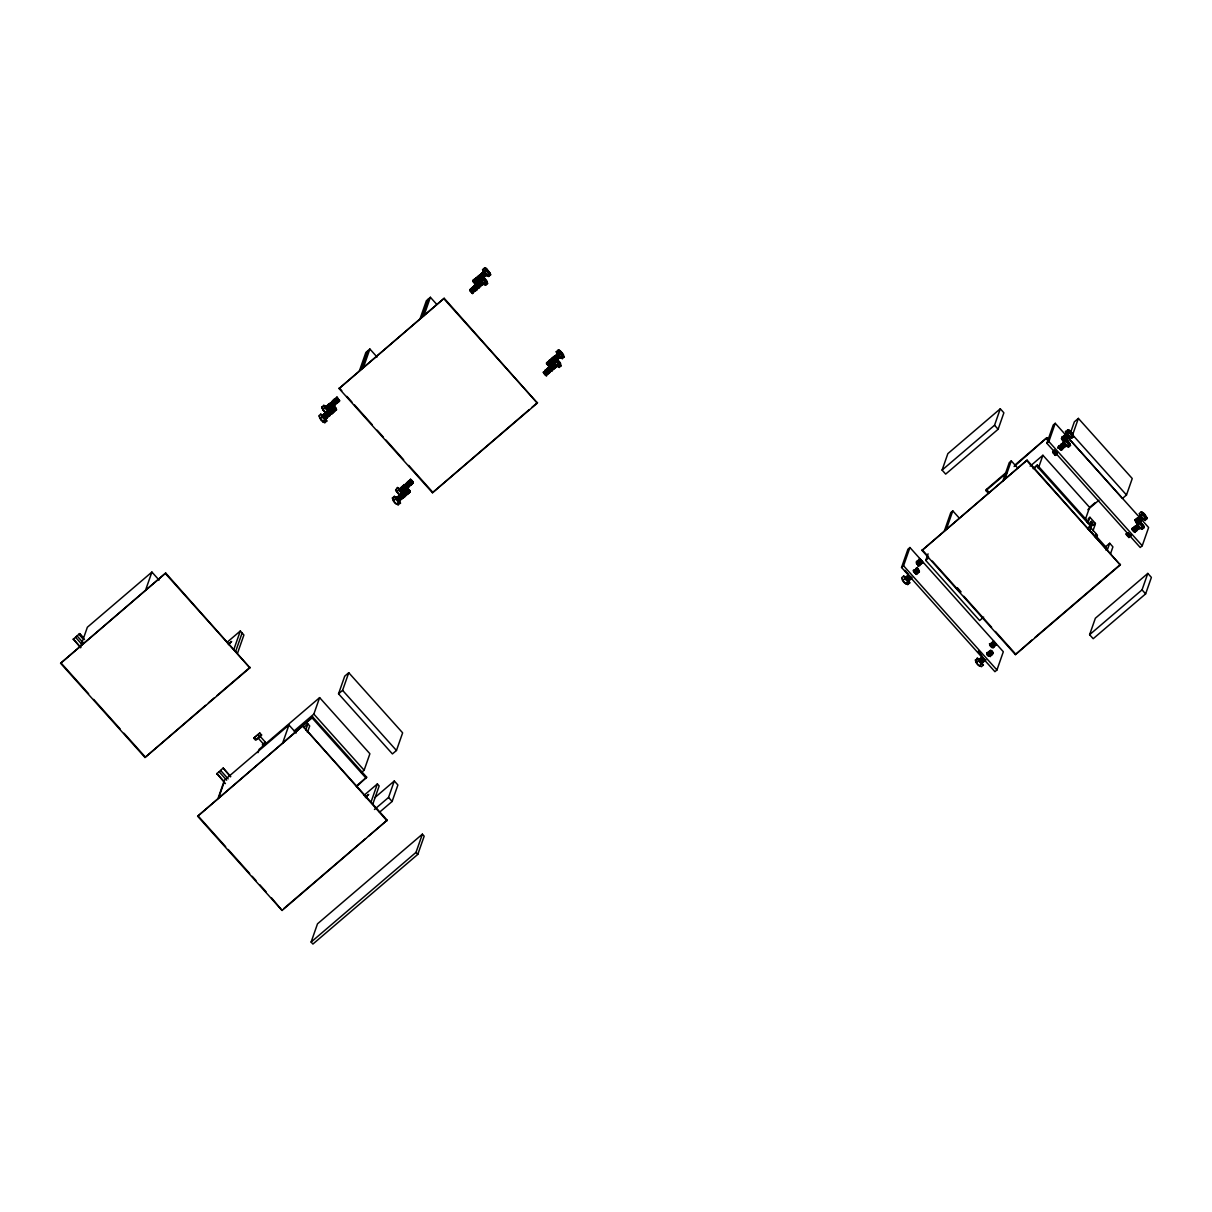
<?xml version="1.0" encoding="UTF-8"?>
<svg xmlns="http://www.w3.org/2000/svg" width="1212" height="1212" viewBox="0 0 1212 1212"><rect width="100%" height="100%" fill="white"/><g stroke="black" fill="none" stroke-linecap="round" stroke-linejoin="round"><path stroke-width="1.5" d="M325.816 417.489L326.225 418.685L322.862 416.004L325.68 419.155L325.149 417.367M332.603 411.959L332.679 413.171L329.043 408.898M329.058 405.323L327.982 404.611L331.482 407.611M330.709 402.945L336.451 409.186L331.058 402.99M407.535 488.118L410.141 492.057L407.247 487.754M404.035 486.482L405.444 489.072L402.172 486.3L408.626 493.375L404.626 490.39L405.687 492.208L407.944 493.935L407.808 492.875M478.816 286.683L479.104 287.986L472.771 280.82L476.164 284.32L475.877 283.017M479.528 281.896C465.726 272.715 484.088 288.183 481.77 284.426M557.611 359.616L554.066 356.434L557.399 358.707M906.334 577.533L905.622 577.154L908.227 581.336L905.091 577.836L908.606 581.018L906.697 577.579M918.272 566.474L918.135 565.716M979.781 660.207L982.235 663.191L981.962 662.222M1057.228 453.97L1053.879 450.546M1069.635 436.971C1068.575 437.911 1064.545 433.078 1067.181 433.532M327.74 416.413C317.453 408.929 330.421 419.837 327.861 415.368M329.073 411.141L325.255 406.944L328.967 409.929L329.119 408.747L326.346 406.005L329.512 409.459L327.634 405.747L330.891 407.914M328.27 410.565L331.588 414.11L329.619 410.413M331.588 412.777L332.133 413.64L332.058 412.413M332.603 402.445C337.83 410.035 328.603 401.43 331.8 402.99M334.663 404.323C334.876 407.762 328.906 399.006 332.739 402.96M335.482 403.051L335.891 404.247L331.815 401.323L335.224 404.823L333.058 401.096L333.982 401.808M334.86 410.323C335.285 412.974 330.967 408.323 331.74 407.823M399.733 499.995L399.309 501.329M400.687 496.072L399.778 495.36L401.93 499.086L398.536 495.602L399.612 496.329M402.475 497.647C395.976 493.723 400.793 499.723 402.323 497.556M403.278 496.375L403.566 497.677L399.627 494.663L403.02 498.147L402.96 496.935M401.793 494.451C398.657 491.754 404.581 499.632 404.111 496.238M411.519 483.437L411.595 484.648L408.186 481.164L412.262 484.088L411.838 482.876M472.528 293.546L471.862 291.334M479.361 286.214C480.376 289.047 474.831 284.472 475.21 282.896M475.271 290.289L472.422 287.305L475.755 289.577M478.361 281.472L475.589 278.427L479.346 281.487M477.982 288.123C469.271 280.533 478.998 291.637 477.861 287.865M478.907 281.002L476.058 278.018L476.937 278.533M484.936 275.851C485.209 279.321 479.119 270.534 483.012 274.488M485.467 275.548C478.285 268.685 484.77 279.139 485.406 275.139M544.794 372.978C540.37 369.13 547.839 379.401 545.748 373.887M544.749 371.872C541.825 370.357 548.051 377.356 547.188 373.614M550.824 364.327L550.612 366.554L552.733 370.16L546.4 362.994L549.809 366.478L549.657 365.418M549.793 365.509L548.975 365.433M548.642 365.448L552.445 369.402L550.43 365.721L554.384 368.751L554.384 367.781M557.111 365.433C557.717 368.19 552.005 362.842 554.535 362.464M909.015 579.684L908.606 581.018L909.076 580.003L906.167 576.7L907.258 577.412M913.469 571.443L916.12 573.761L913.303 570.276L916.666 574.458L916.06 572.867M919.772 564.307C919.969 567.731 914.09 559.08 917.863 562.944M921.681 562.095L922.105 563.307L918.029 560.383L921.423 563.868L921.423 562.898M982.371 661.525L982.235 663.191L982.099 662.328M987.704 653.889L989.659 656.01L987.007 652.723L990.295 656.631L989.689 655.025M990.249 655.056C990.992 659.146 984.205 649.935 988.341 653.45M988.401 653.935C985.932 650.783 991.886 658.48 990.81 654.586M991.961 653.889C992.431 657.283 986.507 649.405 989.643 652.101M993.522 645.435C997.128 650.556 983.402 638.254 992.795 646.693M1052.789 452.561L1055.516 455.394L1055.016 453.924M1063.121 447.94C1057.031 442.41 1062.788 447.713 1063.454 446.91M1063.924 446.667C1065.333 450.258 1055.501 441.274 1064.757 446.531M1065.787 445.349L1063.485 443.925L1063.56 442.138M1067.302 438.183L1064.454 435.199L1065.333 435.714M1068.393 437.244L1065.545 434.26L1068.923 436.941M1128.963 537.537L1129.023 536.416M1129.614 536.371C1121.312 529.644 1130.099 539.279 1129.629 536.204M1135.099 531.523L1132.114 528.311L1133.871 529.477M1135.659 531.053L1132.811 528.053L1136.144 530.326M1137.841 529.174C1130.129 522.584 1137.704 532.598 1137.78 528.932M1136.492 525.372C1135.159 525.296 1140.083 530.598 1139.492 527.765M1142.022 519.418L1139.189 516.433L1143.249 519.357M1055.44 454.667L1052.607 451.5L1056.591 453.879M60.6 663.297L165.696 573.049L249.899 667.827L145.001 757.5L60.6 663.297L165.696 573.049M80.643 647.769L73.281 639.012L80.78 647.39M75.583 637.315L81.855 644.314M77.113 635.997L83.401 642.996M83.386 637.785L79.628 633.588L84.507 639.557M80.977 645.466L87.355 627.24L151.909 572.064L159.09 580.078M145.516 590.289L151.909 572.064M145.001 757.5L205.555 705.323M233.931 649.208L240.324 630.982L243.915 634.982L237.522 653.207M235.734 651.208L242.112 632.982M339.087 388.537L444.183 298.273L537.355 403.081L432.472 492.754L339.087 388.537L444.183 298.273M197.647 816.252L302.742 726.003L387.158 820.191L282.063 910.454L197.647 816.252L312.802 717.065L366.675 777.195L356.419 786.8M225.432 783.619L216.812 773.483L224.311 781.861M219.114 771.786L226.644 780.18M359.464 370.705L365.857 352.465L369.887 349.026L377.068 357.04M220.645 770.468L228.174 778.877M361.479 368.978L367.872 350.738M230.674 776.438L223.16 768.06L230.538 776.816M363.494 367.251L369.887 349.026M218.024 798.42L224.417 780.195L288.956 725.003L296.137 733.033M219.463 795.617L224.402 781.498M257.111 738.805L260.08 736.26L265.398 742.198L262.443 744.88L265.398 742.198M257.944 752.652L259.11 749.364L319.62 697.627L369.902 753.743L364.13 770.211L361.312 772.62M419.973 318.968L426.366 300.743L430.396 297.288L436.699 304.333M421.988 317.241L428.381 299.016M424.018 315.514L430.396 297.288M282.578 743.244L288.956 725.003M302.742 726.003L386.946 820.782M305.682 730.275L307.909 723.912L309.711 725.912L307.409 732.472M294.152 730.942L313.847 714.095L319.62 697.627M338.542 693.809L344.723 676.16L348.753 672.721L402.642 732.836L396.46 750.486L392.415 753.925L338.542 693.809L342.587 690.355L348.753 672.721M282.063 910.454L271.488 897.834M432.472 492.754L529.25 409.611M311.12 942.057L317.499 923.832L422.382 834.159L424.185 836.159L417.792 854.384L312.908 944.057L311.12 942.057L416.004 852.384L422.382 834.159M370.993 802.162L377.371 783.922L379.174 785.921L372.781 804.162M374.463 809.48L388.537 797.451L394.309 780.982L397.9 784.982L392.127 801.45L379.462 812.282M901.546 567.474L907.924 549.248L909.939 547.521L1003.324 651.738L996.946 669.978L994.931 671.69L901.546 567.474L903.561 565.762L909.939 547.521M942.088 470.089L947.86 453.621L1000.294 408.792L1003.884 412.792L998.127 429.26L945.678 474.104L942.088 470.089L994.537 425.26L1000.294 408.792M922.014 550.399L1027.094 460.136L1120.282 564.943L1015.398 654.616L922.014 550.399L1027.094 460.136M983.659 617.09L979.629 620.544L925.756 560.414L928.059 553.839M944.406 530.841L950.784 512.6L952.799 510.888L958.798 517.569M946.421 529.114L952.799 510.888M988.477 493.405L985.962 490.602L986.371 489.436L1006.081 472.589M1002.9 480.831L1009.278 462.605L1011.293 460.878L1017.474 467.771M1004.915 479.104L1011.293 460.878M1034.078 468.635L1037.305 465.044L1091.194 525.175L1087.967 528.75M1014.111 466.544L1046.895 437.699L1049.395 440.501M1141.053 519.069L1148.628 527.523L1142.234 545.748L1140.219 547.476L1046.835 443.259L1053.228 425.033L1055.243 423.306L1065.333 434.578M1038.29 468.438L1042.911 455.257L1089.603 507.373L1085.558 518.887M1055.243 423.306L1048.85 441.547L1046.835 443.259M1070.878 431.73L1074.347 421.852L1078.377 418.398L1132.25 478.528L1126.493 494.996L1122.448 498.435L1068.575 438.32M1078.377 418.398L1072.605 434.866L1126.493 494.996M1015.398 654.616L1032.245 639.8M1087.194 522.281L1089.906 517.266L1095.421 523.417L1094.012 525.266L1095.224 524.023M1087.891 522.857L1089.906 517.266M1090.83 527.038L1092.724 522.902L1092.012 523.645L1090.648 522.114L1091.361 521.372L1092.724 522.902L1090.33 529.75M1090.149 524.796L1091.361 521.372L1090.648 522.114M1093.936 525.114L1095.421 523.417M1092.951 530.856L1095.284 524.175M1105.829 550.021L1106.601 547.824L1096.663 536.734M1107.238 550.248L1109.692 543.249L1112.919 546.854L1110.48 553.854M1089.603 634.709L1095.36 618.241L1147.809 573.412L1151.4 577.412L1145.628 593.88L1093.194 638.709L1089.603 634.709L1142.037 589.865L1147.809 573.412M472.968 281.442L475.755 284.684M253.747 738.169L259.807 733.002L261.595 735.002L259.822 737.063L255.55 740.168L253.747 738.169L259.807 733.002M228.371 644.102L231.643 641.481L228.462 644.663M365.418 797.041L368.706 794.421L365.509 797.617M326.71 413.883L323.028 410.171L321.847 407.05L323.816 405.353L325.649 406.187M482.573 269.64L484.558 267.943L486.557 268.549L490.421 273.624L486.179 269.64L485.815 268.2L490.663 274.745L488.678 276.442L486.845 275.609L482.573 269.64L484.406 270.473M484.27 271.67C480.679 271.912 488.845 277.018 486.042 274.563M329.103 414.671L329.391 415.974L323.68 410.701L323.059 409.611L325.043 407.929L323.816 405.353M485.967 274.67L483.179 271.927L485.785 270.503L484.558 267.943M323.24 420.973L323.589 422.412L318.756 415.867L320.741 414.171L322.559 415.019L326.831 420.988L324.846 422.685L321.089 420.428L319.438 416.958M483.906 277.715L481.467 276.76L479.482 278.457L483.755 284.426L485.588 285.259L487.572 283.563L487.224 282.063L480.982 274.488M480.634 280.275L481.225 282.502L483.543 283.593M319.968 418.443L321.953 416.746L320.741 414.171M327.058 413.913L326.119 413.019L328.088 411.322L331.709 414.004L328.937 410.823L331.558 413.307M480.709 281.017L482.694 279.321L481.467 276.76M486.845 275.609L488.83 273.912L490.663 274.745M324.316 416.246L323.407 415.534L325.68 419.155L326.043 417.564M323.028 421.837L325.013 420.14L326.831 420.988M483.755 284.426L485.739 282.729L487.572 283.563M73.144 639.391L79.628 633.588M400.399 495.829L395.597 490.087L397.46 487.527L399.278 488.36M556.202 351.813L558.187 350.116L560.186 350.722L564.292 356.919L562.307 358.616L560.474 357.782L556.202 351.813L558.035 352.647M560.262 356.949C559.899 359.313 554.732 352.207 558.247 354.146M400.551 496.284L396.688 491.784L398.672 490.087L397.46 487.527M559.596 356.843L556.808 354.101L559.414 352.677L558.187 350.116M399.581 499.889L400.46 503.162L397.794 504.798L394.87 502.541L392.385 498.041L394.37 496.344L400.384 500.011M556.369 365.342L556.444 366.145L554.187 364.236L553.111 360.631L555.096 358.934L558.717 361.237L561.201 365.736L559.217 367.433L554.475 363.115M226.871 642.466L240.324 630.982M393.612 500.617L395.582 498.92L394.37 496.344M399.748 495.193L402.642 493.92L402.02 493.451L404.55 496.026L404.46 495.208M554.338 363.191L556.323 361.494L555.096 358.934M560.474 357.782L562.459 356.086L564.292 356.919M396.657 504.01L398.642 502.313L400.46 503.162M557.384 366.6L559.368 364.903L561.201 365.736M532.023 407.232L537.567 402.49M208.434 702.869L214.176 697.945M217.054 695.491L250.096 667.251M216.675 773.862L223.16 768.06M294.516 732.715L312.802 717.065M303.697 727.518L307.909 723.912M356.828 785.618L366.675 777.195M363.933 795.42L377.371 783.922M374.599 797.829L394.309 780.982M283.699 908.636L365.6 838.613M368.478 836.159L387.158 820.191M1014.52 465.363L1046.895 437.699M985.962 490.602L1007.081 472.559M1065.499 431.502L1068.651 430.002L1073.574 436.608L1071.59 438.305L1069.772 437.471L1065.499 431.502L1067.317 432.336M1066.439 434.517L1068.696 432.366L1067.484 429.805M1030.155 466.165L1042.911 455.257M908.53 580.275L909.757 582.851L907.773 584.548L904.152 582.23L901.667 577.73L903.652 576.033L905.485 576.882M1065.984 440.062L1065.651 438.895L1067.605 442.441L1070.257 444.304L1067.53 440.214L1064.394 438.623L1062.409 440.32L1065.863 445.243M925.756 560.414L928.437 558.126M1033.094 468.65L1037.305 465.044M1069.772 437.471L1071.756 435.775L1073.574 436.608M902.895 580.306L904.879 578.609L903.652 576.033M1064.394 438.623L1065.606 441.198L1063.636 442.88L1066.681 446.289L1068.499 447.122L1070.484 445.425L1069.802 443.38M905.94 583.699L907.924 582.018L909.757 582.851M1066.681 446.289L1068.666 444.592L1070.484 445.425M1089.679 507.313L1095.224 502.571M1087.876 509.676L1098.966 500.192M1088.376 527.584L1091.194 525.175M1142.552 519.115L1139.734 515.964L1145.234 520.478L1147.082 517.918L1142.295 512.161L1146.825 517.766L1144.249 513.57L1141.113 511.979L1139.128 513.676L1143.113 518.645M1141.159 516.009L1139.734 515.964L1140.022 517.009M1141.007 516.888L1139.734 515.964L1142.325 514.539L1141.113 511.979M1104.844 547.385L1109.692 543.249M981.281 662.237L983.386 665.024L981.402 666.706L977.781 664.403L975.433 660.767L977.281 658.207L979.114 659.04M1138.265 519.236C1134.674 517.721 1144.886 524.766 1144.128 527.599L1142.143 529.296L1140.31 528.462L1136.038 522.493L1138.023 520.796L1139.583 521.145L1143.886 526.478L1140.628 523.887L1139.28 521.054L1139.901 522.205M1143.401 519.645L1145.385 517.948L1147.203 518.781M976.524 662.479L978.508 660.782L977.281 658.207M1137.265 525.054L1139.25 523.357L1138.023 520.796M979.569 665.873L981.553 664.176L983.386 665.024M1140.31 528.462L1142.295 526.765L1144.128 527.599M1035.018 637.421L1120.494 564.353M474.377 281.775L472.771 280.82L478.437 287.729L478.149 286.562M476.664 282.987C466.256 275.594 479.407 285.184 480.679 285.365M477.24 282.578L474.422 279.411L475.301 279.942M481.179 285.381L478.452 282.154L479.77 282.805M481.831 284.835L478.528 282.093M482.982 284.062C481.209 284.759 475.71 278.245 482.876 283.487M472.513 292.804C466.499 287.683 473.074 292.819 473.483 291.607M329.073 409.247L333.224 412.701L332.936 411.398M333.149 411.489L333.345 412.61L332.376 412.428L329.316 409.853M551.187 359.358L551.808 361.237L554.308 362.646M554.157 361.933L551.339 358.782L554.535 361.479L551.884 358.313L553.354 359.479M549.233 366.145L547.157 363.873M550.869 364.751L548.582 361.797M554.263 368.024L550.99 365.266L552.036 366.675M546.142 374.978L543.461 372.523L544.824 373.402M547.233 374.038C542.052 369.705 546.445 372.887 547.597 372.841M405.444 484.179C414.231 496.026 397.082 478.816 407.687 486.709M403.354 490.875L400.672 488.421M404.535 490.678L401.278 487.906M404.444 489.936L402.399 487.891M405.278 488.269L407.277 488.784L410.262 491.966L403.338 485.315L409.171 492.905L401.702 486.724L405.641 490.193M410.126 491.254L408.974 490.739M398.854 496.329C398.354 497.193 402.626 500.404 401.778 498.026M403.505 496.465L403.702 497.587L400.172 494.193L401.445 495.117M400.687 490.39C393.552 484.345 412.231 503.631 401.793 494.132M1067.833 437.88L1065 434.729L1065.893 435.244M1064.651 446.773L1061.909 443.547L1062.985 444.274M1057.076 453.258L1054.243 450.106M1056.425 453.803L1053.986 451.622L1054.455 450.773M911.469 577.563L911.757 578.306L908.47 575.139M1141.053 519.312C1143.34 523.675 1135.689 516.479 1138.613 518.251M1139.477 527.932L1136.932 525.826L1137.447 524.326M1128.963 536.916L1126.236 533.674L1127.842 534.628M989.659 656.01L990.174 655.207M478.058 283.456L478.588 282.866L476.877 282.441L474.422 279.411L475.74 280.063M553.702 363.161C540.4 352.147 563.262 374.644 554.748 363.767M407.353 488.088L403.884 484.845L404.687 485.421M404.232 492.496L406.99 494.769C406.823 495.405 393.961 484.815 403.429 491.617M404.035 491.087L407.535 494.314L400.93 487.83M1135.326 531.326L1134.993 532.462M1131.281 535.765L1128.054 532.75M560.883 357.025L558.247 353.556M337.466 398.506L339.542 400.369L336.209 397.581L339.724 400.975L336.83 397.051L337.951 399.096M558.429 355.919L556.808 354.101L559.368 356.54M410.398 479.391L412.807 481.467L413.231 483.24L409.838 479.755L413.156 482.543L411.656 480.21L410.459 479.225L412.656 482.906C410.792 484.118 407.429 477.286 412.383 482.967M485.739 274.366L483.179 271.927L484.255 272.336M476.801 279.305L476.058 278.018L479.331 280.775M478.104 283.29L477.346 283.093L478.073 284.729L480.073 286.32L479.997 285.517M474.225 291.547C473.831 293.925 468.817 287.456 471.862 289.123M474.437 290.425C475.71 294.061 469.211 287.168 472.271 287.88M472.756 288.032C469.983 287.032 476.301 293.44 475.119 290.198M337.042 398.157L338.39 399.263M334.179 407.823L333.255 407.111L336.633 409.792L333.861 406.596L336.088 410.262L334.133 409.095L329.709 403.142L333.027 406.687L332.739 405.384M331.618 408.52L334.027 411.019L332.224 408.005L335.421 410.823L335.209 409.292M327.785 411.792L330.421 413.822M556.808 354.101L557.884 354.51M558.111 353.828L557.535 354.465M559.505 356.995C560.52 360.418 554.081 353.025 557.338 354.98M550.99 359.919L550.233 359.722L550.657 360.57M548.824 365.403L549.384 366.857L546.521 363.827L547.218 362.539L550.233 365.297L547.506 362.055L548.385 362.585M555.611 365.448C558.081 370.448 550.233 362.555 553.702 364.267M550.809 370.251C552.051 373.978 545.43 366.66 548.778 367.812M549.021 371.417C551.233 375.644 543.809 368.842 546.385 370.205M410.535 479.982L412.277 481.815M407.838 482.3C405.247 481.528 412.004 488.012 410.201 484.285M408.505 490.087C405.414 486.618 411.459 492.087 409.05 492.345M404.157 491.617L407.505 493.92M1065.878 434.987C1063.227 433.972 1068.984 440.107 1068.348 437.365M1067.181 434.517L1066.105 433.79L1067.181 434.199M1064.833 439.259L1062.818 436.593L1063.894 437.017M1062.242 444.274L1061.364 444.016L1062.424 445.44M1062.288 448.076C1063.621 452.243 1056.516 444.001 1060.5 446.531M1053.849 451.273L1053.895 452.334M921.877 560.853L922.453 562.232L919.817 559.686L921.968 563.398L918.575 559.914L919.65 560.641M917.742 568.489L919.363 571.049L917.363 568.913M915.636 569.443L919.014 572.125L918.211 569.943M1139.522 517.16C1136.75 516.16 1143.052 522.569 1141.886 519.327M1141.159 515.751L1140.28 515.494L1141.053 516.6M1140.325 520.569C1130.841 512.297 1146.325 528.114 1138.841 517.569M1136.795 525.493L1137.114 527.235L1138.825 528.477L1138.735 527.674M1136.326 529.538C1138.674 533.704 1131.311 527.053 1134.235 527.856M995.4 644.026L992.749 641.618L996.279 645.011L993.385 641.087L995.31 644.269M991.992 643.284L993.673 645.451L995.097 645.39M990.765 644.163L993.416 647.45L993.204 645.92M991.749 651.041C995.916 655.98 988.31 649.602 991.264 651.389M982.326 657.722L984.311 660.085L985.947 660.01M981.235 658.661C978.326 657.571 985.341 664.63 983.538 660.358M260.353 735.532L261.595 735.002M333.664 405.929C339.224 409.626 334.042 410.792 332.952 405.475M472.968 281.426L473.847 281.957M483.724 277.033L480.982 273.806L482.058 274.533M480.437 279.836L477.24 277.018L480.558 279.911M479.876 280.305L477.149 277.078L480.558 280.563M474.059 291.471C468.968 286.759 473.468 290.471 474.513 290.198M1069.378 436.547L1067.363 434.957M1065.909 439.35L1066.878 439.532L1066.333 438.077M331.27 407.368L328.74 404.808L329.588 405.55M330.709 407.838L328.513 405.49M333.891 410.217L334.451 411.671L330.225 407.808M409.823 485.33L406.626 482.497L407.474 484.194M399.066 500.707L396.536 498.132L398.233 500.011M990.719 644.329L994.082 646.875L993.749 645.451M480.013 281.032L476.604 277.548L477.483 278.063M1067.227 433.063L1067.272 434.002M902.364 578.821C900.864 579.563 906.531 585.835 906.485 583.427M402.02 492.814L405.217 496.269L405.066 495.208M322.968 407.838L321.847 407.05M976.433 660.692L975.296 659.904M393.521 498.829L392.385 498.041M1067.121 434.638L1067.348 433.563M1066.242 434.502C1064.091 433.79 1069.529 439.577 1068.893 436.896M1065.045 438.774L1062.818 436.593L1064.833 439.502M1062.363 447.849L1062.454 448.652L1059.182 445.895L1061.803 449.819L1058.621 446.364L1059.894 447.289M484.194 272.776L484.421 271.7M475.71 284.487C484.861 292.91 473.104 280.745 478.073 284.487M471.498 289.077L470.786 288.714L473.559 291.456M1134.796 520.175L1135.886 520.584M1136.235 525.963L1138.947 529.205L1138.659 527.902M1128.024 532.977L1128.902 534.977L1130.826 535.749M556.959 354.798L557.278 356.555L558.99 357.798L558.899 356.995M555.732 366.039L552.475 362.918M918.12 565.883L918.62 564.989L917.105 563.428M916.12 573.761L916.257 572.549M333.709 406.126L331.861 405.369M330.012 405.293L328.528 404.141L332.436 408.186M331.512 408.005L330.815 407.762C330.77 409.126 334.27 413.004 334.3 410.959L334.724 410.232M992.84 647.117L993.264 646.39M989.098 652.571C985.583 650.859 995.446 659.616 989.643 651.783M982.235 663.191L982.447 661.282M407.338 488.3L405.823 487.8M399.172 500.632L395.794 497.935L398.915 501.056M1138.901 516.918C1137.81 517.6 1141.84 521.524 1141.28 519.327M480.497 280.866L480.376 281.79M982.265 657.01C981.493 657.495 985.629 661.934 985.371 659.676M325.71 412.974L328.846 416.443L328.558 415.14M399.339 495.147L399.854 496.238M1128.842 537.477L1126.433 534.734M472.286 293.455L469.832 290.35L470.559 290.622M993.567 641.163C1000.991 648.981 990.704 641.875 993.81 643.027M407.55 488.118L410.095 490.936M1064.787 435.926C1061.848 435.29 1068.151 441.289 1067.151 438.093M1137.22 521.357L1135.205 519.493L1136.674 520.357M1137.523 525.038L1136.644 524.781L1140.128 527.796M484.239 276.23L484.391 277.29L481.194 274.473L479.891 274.73L482.906 278.109M478.588 276.866L477.71 276.609L478.119 277.457M556.05 355.767C553.126 354.964 560.489 361.615 558.126 357.449M554.399 357.161L553.52 356.904L556.535 360.282M553.308 358.101L552.43 357.843L554.46 360.509M551.672 359.51L550.793 359.252L553.642 362.539M555.187 366.509L555.475 367.812L548.051 361.585L551.218 365.039L549.142 360.646L552.399 363.085M548.385 362.312L547.506 362.055L547.794 363.1M549.127 367.857C556.369 376.75 546.642 365.766 549.869 367.857M544.749 371.599C551.187 382.25 539.643 368.539 544.915 372.766M916.726 568.504L918.923 571.579L916.242 568.928L916.757 569.913L919.423 571.761L916.666 567.746L917.984 568.731M326.679 406.732L328.891 409.217M324.134 415.095L326.649 418.322L323.331 414.777L327.195 417.852L326.77 416.307M408.52 481.891C408.065 482.891 412.413 485.891 411.444 483.588M405.778 484.224L408.186 486.724L407.883 485.557M405.975 490.239L407.959 492.617L409.171 492.905L408.974 491.784M1136.038 522.493L1137.871 523.326M553.111 360.631L554.944 361.464M1139.734 527.523L1137.189 524.311L1137.523 525.311M1138.098 528.932L1135.553 525.72L1136.25 526.084M479.119 286.653L479.452 285.987M552.793 362.933L549.778 360.131L550.612 361.812M550.248 371.281L547.233 368.478L548.082 370.175M920.029 564.065L918.014 561.732M918.696 564.883L917.136 561.989L918.272 562.959M908.333 577.17C905.455 574.73 911.348 581.412 909.712 577.821M908.485 579.79L909.697 580.093L906.803 576.17L910.803 578.927L908.546 575.655M329.194 408.641L333.77 412.231L333.724 411.383M402.52 491.39L400.505 489.057M401.975 491.86L399.581 489.36L400.49 490.072M399.99 499.738L396.96 496.95L400.051 500.45L397.43 496.526L400.763 498.799M1057.409 453.561L1054.273 450.288M1139.841 521.599L1140.098 520.493M1134.72 532.371L1133.735 531.659M554.505 362.236L551.369 358.964L552.657 359.419M920.802 563.125C911.742 556.444 922.756 567.383 920.59 563.035M909.576 579.518L908.349 576.17M909.015 579.987L909.5 578.972M992.476 647.799L989.568 644.754M990.871 655.131L992.098 654.768L991.81 653.798M331.376 407.429L331.497 406.081M407.747 487.269L407.868 485.921M405.02 489.603L405.414 488.739M982.099 662.358C977.281 657.419 978.917 662.737 981.614 662.525M1141.159 515.418L1141.204 516.63M1143.492 518.903L1141.583 517.115M1135.356 532.356L1133.25 530.371M976.433 661.252C973.933 660.646 979.205 667.297 980.281 666.039M322.968 408.399L322.074 408.171L323.059 409.611M393.506 499.389C390.658 498.587 397.385 506.54 397.188 503.722M1053.864 451.409C1051.743 450.243 1055.622 455.606 1055.94 453.773M1129.902 535.174L1130.66 535.007M918.954 564.216L920.378 564.156M482.755 277.366L479.967 274.685L481.906 277.639M480.558 279.245L478.255 276.139L479.331 276.866M909.833 578.2L910.651 578.442L910.257 577.351M907.636 580.063L908.606 581.018M991.78 647.526L989.643 645.254M556.384 359.54L554.066 356.434L554.96 356.964M555.838 360.009L553.52 356.904L554.414 357.434M991.128 653.813C995.188 655.95 987.401 647.087 991.992 651.314M556.278 365.357L557.672 365.342M990.325 654.934L988.553 652.723M989.492 655.207L990.992 655.707L990.825 654.95M551.566 363.07L555.414 366.6M988.689 656.343L987.098 654.889M984.856 659.616L983.902 658.843M548.475 369.19L547.142 368.539L549.884 371.766L546.597 369.009L550.006 372.493L549.854 371.433M336.724 398.46L338.936 400.808L338.845 400.005M337.254 401.884C338.769 405.535 327.998 394.93 337.345 401.733M333.83 404.232L335.345 404.717L335.163 403.96M334.027 410.247L336.088 410.262L335.179 408.308M329.452 407.974L331.467 408.489M328.104 409.58L325.937 407.187L326.634 407.777M404.384 495.223L405.141 495.057M401.642 497.571L403.142 498.056L402.975 497.299M1088.679 528.402L1088.634 528.69M1096.406 535.34L1096.118 534.477L1096.284 535.507M1095.345 537.022L1095.542 536.113L1096.299 536.916M1060.924 450.122L1059.879 449.273M477.816 282.245L474.968 278.957L476.043 279.366M476.71 283.184L473.862 279.881L474.574 280.26M555.626 360.54L552.975 357.373L554.051 358.101M403.914 490.542L401.066 487.239L401.96 487.769M1068.696 432.366L1071.756 435.775M1065.606 441.198L1068.666 444.592M1063.545 442.819L1065.03 445.274L1066.454 445.455M1058.621 447.031L1059.652 449.061M1142.325 514.539L1145.385 517.948M1138.629 517.585L1138.613 518.554M1136.432 519.448L1136.311 520.084M1139.25 523.357L1142.295 526.765M1136.341 529.189C1137.75 533.007 1132.053 524.978 1133.887 528.78M1127.736 532.856L1128.357 534.719L1130.114 535.477M485.785 270.503L488.83 273.912M908.364 575.503L911.212 578.775L910.924 577.473M482.694 279.321L485.739 282.729M982.659 657.055L978.387 651.086M559.414 352.677L562.459 356.086M555.702 355.722L556.187 357.479L557.944 358.237M556.323 361.494L559.368 364.903M550.778 359.934L550.763 360.903M337.012 397.127L339.027 400.733C339.421 403.475 334.118 397.066 336.36 398.415M329.134 410.262L329.149 411.004M408.05 481.74L411.171 485.012L407.808 482.467M400.521 488.391L400.717 489.466M398.521 496.284C396.748 495.693 401.945 501.42 401.323 498.708M1053.667 452.652C1051.077 450.576 1057.046 457.303 1055.849 453.939M1065.53 435.608L1064.454 435.199L1067.954 438.199M1063.545 443.486C1060.288 441.865 1066.863 448.879 1065.712 445.501M1061.348 445.365C1058.106 443.743 1064.681 450.743 1063.515 447.38M1059.152 447.228L1058.076 446.819L1058.364 447.864M1140.265 516.842C1137.326 515.251 1142.628 521.539 1142.628 519.281M1133.887 528.462L1132.811 528.053L1135.038 531.265M1127.857 533.613L1126.781 533.204L1130.281 536.219M994.991 644.829C988.901 639.481 994.188 646.753 995.658 644.935M485.739 274.579L486.027 275.881L482.088 272.867L484.785 275.76M480.619 281.623L479.543 281.214L482.331 283.956M474.392 280.76L473.316 280.351L474.453 282.229M476.24 285.365C472.801 283.911 480.497 291.244 478.119 286.911M475.695 285.835L474.619 285.426L477.346 288.668L477.255 287.85M474.589 286.774L473.513 286.365L477.043 289.759L473.513 286.365L476.074 289.017M471.317 289.592L470.226 289.183L470.968 290.471M555.702 356.389C552.763 354.798 558.065 361.07 558.065 358.813M555.157 356.843L554.702 355.919L555.702 356.692M553.157 364.736C549.854 362.646 555.096 369.478 554.717 366.751M554.49 366.736L554.929 368.281L550.99 365.266L553.717 368.493L553.626 367.69M548.036 362.933L546.945 362.524L551.702 366.66M550.96 366.6C547.476 365.312 555.657 372.629 552.672 367.887M548.475 371.887L548.9 373.432L544.961 370.417L548.354 373.902L548.066 372.599M338.3 400.475L338.512 402.005L335.254 399.218L338.633 401.914L338.072 400.46M337.527 400.93L337.951 402.475L335.088 400.187M333.997 400.808L336.981 403.323L336.421 401.869M330.164 404.081L329.088 403.672L333.83 407.793M333.088 407.747L335.118 409.52M326.528 413.368L329.512 415.883L328.982 414.08M325.967 413.837L328.179 416.186L327.876 415.019M328.77 415.231L328.058 416.883L325.422 414.625M404.884 485.315L407.883 487.83L408.974 486.891L408.414 485.451M405.868 493.799L406.308 495.344L402.369 492.314L405.762 495.814L405.475 494.511M1069.56 436.562L1068.787 435.881M982.493 657.283L978.629 652.207M397.127 490.996L395.854 490.239L396.688 491.784M910.924 577.26L909.939 576.336M910.061 577.457L911.151 577.563M475.013 283.002L476.104 283.093M554.445 360.752L552.43 357.843L553.308 358.373M550.748 361.6L549.142 360.646L551.869 363.888L551.778 363.085M552.127 368.372L553.263 368.887L552.869 367.797M324.937 417.473L326.785 418.231L326.998 416.322M1064.181 440.562C1059.909 435.517 1062.303 436.835 1063.636 440.41M1138.901 521.796L1136.447 518.766L1137.326 519.297M907.652 579.821L908.333 580.063M988.841 656.268L987.113 654.541M481.8 278.23L479.346 275.2L480.619 276.139M480.497 278.987L478.255 276.139L479.861 277.094M992.128 652.692C995.506 656.646 986.629 648.147 991.068 651.541M473.589 281.745L474.543 282.699M1064.787 436.184C1062.151 434.123 1067.348 440.744 1066.545 438.093M1062.242 444.546L1061.364 444.016L1064.151 446.758M1061.151 445.471L1060.894 444.425L1062.091 445.41M1060.606 445.94L1059.803 445.365L1061.045 446.061M1137.583 521.872L1135.356 519.706L1137.265 522.584M1126.781 533.886L1127.705 534.84M916.196 569.11C913.954 567.761 919.257 574.17 918.863 571.428L918.151 570.185M915.651 569.564C913.136 568.337 919.817 575.261 918.045 571.382M992.37 642.921C990.128 641.572 995.431 647.981 995.037 645.238L995.537 644.36M991.992 643.542C989.159 641.602 995.491 648.965 994.355 645.451M989.992 651.435C987.083 649.814 994.552 657.48 992.098 652.495M988.356 652.829L987.477 652.314L988.25 653.419M982.326 657.98L981.447 657.465L984.977 660.858C974.069 652.707 986.992 665.13 983.871 659.873M981.069 658.767L983.689 660.661M982.917 661.055C984.629 665.221 977.448 656.404 979.993 660.616M482.967 273.382L482.709 272.336L483.906 273.321M478.407 276.972L477.71 276.609L477.982 277.654M476.967 284.396L476.331 283.972L478.149 285.335M476.043 285.487L475.165 284.956L475.695 286.153M470.938 289.547C468.605 288.395 473.468 294.304 472.877 291.607M550.763 366.721L549.884 366.191L550.809 367.827M551.021 370.342L547.779 368.009L548.415 369.463M545.294 371.402C542.279 370.008 550.112 377.326 547.203 372.569M335.269 399.354L334.633 398.93L334.966 399.839M332.906 407.868L331.512 405.732M328.149 405.444L327.513 405.02L327.846 405.929M327.77 406.065C324.998 404.066 330.77 410.747 329.3 407.959M326.679 407.005L325.801 406.474L326.573 407.596M327.801 411.928L327.089 411.55L327.816 412.944M329.497 413.974L329.937 415.504L326.164 412.959M325.786 413.943L324.983 413.368L325.316 414.277M404.172 491.754L403.46 491.375L404.202 492.678M403.081 492.693L405.641 495.087L405.353 493.92M1063.409 440.168L1062 438.577M1138.674 520.948L1136.992 518.297L1138.598 519.251M1138.129 521.402L1136.447 518.766L1137.765 519.418M1129.569 534.916L1128.054 533.113M481.028 277.851L479.346 275.2L480.664 275.851M480.482 278.305L478.801 275.669L480.27 276.836M554.672 360.009L552.975 357.373L554.308 358.025M1066.105 445.092L1063.833 441.91M1060.015 447.061C1055.697 443.501 1062.848 452.955 1061.697 449.152M1139.734 527.265L1138.901 526.432M1133.644 529.235L1132.266 528.523L1135.75 531.538M908.333 574.685L905 570.322L908.015 574.14M1064.681 436.774C1061.242 434.305 1066.772 441.183 1065.999 438.562M1063.591 437.714L1062.273 437.062L1063.591 439.183M1063.242 444.198C1059.243 441.819 1067.181 450.031 1064.878 445.501M1059.955 447.001L1058.621 446.364L1059.106 447.682M1058.864 447.94L1057.682 448.001M1136.326 526.826C1132.962 524.432 1138.265 531.371 1138.447 529.038M1135.235 527.765C1131.22 525.402 1139.174 533.598 1136.871 529.068M1053.925 452.152L1052.758 452.212M919.893 560.565L919.196 559.383L921.544 561.853M915.711 570.322L917.666 572.428L917.575 571.625M991.886 644.133L990.643 643.436L990.977 644.329M990.446 651.556C991.477 656.056 995.416 651.738 990.356 650.677M981.129 659.51L983.129 661.131M980.584 659.979L983.326 662.252L984.083 659.889M482.861 273.973L481.543 273.336L484.27 276.563L484.179 275.76M482.315 274.442L480.982 273.806L481.406 274.654M477.937 278.184L476.755 278.245M476.831 279.124L475.513 278.487L475.695 279.321M557.035 355.677C553.051 353.313 560.989 361.524 558.687 356.979M475.195 280.533L473.862 279.881L474.589 281.29M478.134 284.199C474.18 281.805 482.028 290.047 479.77 285.502M553.202 358.964L551.884 358.313L552.293 359.161M475.392 286.547C471.392 284.169 479.331 292.38 477.028 287.85M554.505 364.039L553.142 363.024M473.756 287.956L473.044 286.774L474.24 287.759M549.915 361.767L548.597 361.115L549.006 361.964M552.854 365.433L551.536 364.797L551.945 365.645M471.013 290.289C467.014 287.911 474.952 296.137 472.65 291.592M550.112 367.781L548.794 367.13L552.187 370.63L549.339 366.66L550.945 367.615M547.385 370.115C543.703 367.645 550.218 375.099 548.491 371.539M545.733 371.523L545.036 370.357L548.294 372.69M336.436 399.157L339.178 401.445L338.754 400.233M334.785 400.566L336.739 402.687L336.648 401.884M332.058 402.914C329.937 401.748 335.603 407.338 334.527 404.217M409.52 481.8L408.823 480.634L410.217 481.846M406.535 484.224C403.445 481.573 409.095 489.118 408.823 486.179L409.323 485.3L409.398 486.512L406.202 483.694L408.732 486.254L408.641 485.451M327.861 412.671C325.74 411.444 331.406 417.155 330.331 413.974M406.974 490.148L409.717 492.436L406.944 489.239L408.096 490.345M402.945 487.421L403.096 487.936M325.134 415.004C322.983 413.701 328.573 419.443 327.604 416.322M1063.197 440.668L1062.303 439.759M1137.704 521.69L1136.644 520.524M1137.371 522.372L1135.356 519.706L1135.523 520.539M1134.387 530.295L1136.25 530.901M1133.508 531.447L1132.659 530.523M920.696 561.671C928.24 566.671 913.045 551.627 922.65 562.838L919.272 560.156L920.469 561.217M480.603 278.124L478.801 275.669L480.694 276.972M550.718 362.888L553.354 365.251M552.005 367.963L553.839 369.221L553.536 367.918M907.773 584.548L906.894 583.487M324.846 422.685L323.755 420.973M398.475 504.843L397.612 503.798M922.105 561.156L919.756 558.914L919.817 559.686M547.642 364.297L548.415 365.145M916.863 564.231L919.287 565.095M398.233 499.329L397.036 497.708L398.233 498.768M1064.439 436.85L1063.439 436.078L1063.53 436.971M1063.53 438.002L1062.273 437.062L1064.575 440.168L1061.803 437.487L1061.863 438.244M1063.545 443.804C1060.424 441.259 1065.53 448.425 1065.106 445.501M1134.977 527.856L1133.977 527.068L1134.053 527.826M1127.857 533.931L1126.781 533.204L1127.811 535.189M918.014 562.05C915.03 559.414 920.393 566.852 920.302 564.004L921.378 563.019M919.15 564.034L919.756 565.64L916.12 562.913M993.476 643.011L992.28 642.027L992.613 642.936M991.643 644.208L993.658 646.238L994.628 646.42L994.446 645.299M917.105 568.989L916.105 568.216L916.439 569.11M915.666 570.594C911.591 567.398 920.075 576.609 917.181 571.367M914.56 571.534C910.863 568.216 917.999 577.306 916.484 572.564M987.447 653.965L986.674 653.904M908.349 576.488L907.349 575.7L908.409 577.518M981.084 659.798L979.887 658.813L980.22 659.707M556.793 355.767C553.399 353.253 559.596 360.873 558.156 357.101M554.248 364.115L553.248 363.327L553.354 364.221M549.672 361.843C546.294 359.388 552.596 366.888 550.839 363.282M552.611 365.524L551.536 364.797L552.066 365.979M475.149 286.623L474.059 285.896L474.589 287.092M547.127 370.205L546.597 369.009L548.506 370.311M546.036 371.13L545.506 369.948L545.915 370.796M336.375 399.445L335.194 398.46L335.512 399.369M334.542 400.642C331.558 398.006 336.921 405.459 336.845 402.611L338.087 402.384L337.542 400.581M411.004 480.528L410.429 479.513M333.997 401.111L332.997 400.339L335.739 403.551C335.906 406.505 330.194 398.521 333.633 401.793M330.346 404.596C328.058 402.429 333.694 408.747 332.073 405.262M403.793 486.557C400.293 483.997 407.989 492.436 405.672 487.785M406.732 490.239L405.535 488.997L407.671 490.209M402.339 493.981C399.248 491.33 404.914 498.874 404.641 495.95L406.429 495.238L406.096 493.814M324.877 415.095L323.877 414.307L324.21 415.216M1136.735 520.418L1137.659 521.448M916.969 564.019L919.226 565.746L919.635 564.216M1137.507 520.19L1135.902 519.236L1136.189 520.281M917.984 562.732L916.393 561.459L916.999 563.05M989.628 652.783C986.932 650.329 992.067 656.586 990.992 653.783M907.788 577.639L906.924 576.897L910.242 579.624L911.712 577.457M484.239 273.351L482.634 272.397L483.043 273.245M480.603 282.638L478.998 281.684L479.285 282.729M477.316 285.441L476.255 284.032L476.998 285.32M474.574 287.789L472.968 286.835L473.256 287.88M410.338 481.634L409.429 480.922L412.065 482.967M330.134 405.081L329.285 404.338L331.391 406.762L333.194 406.353L334.754 407.793M331.437 410.156L329.861 409.398L329.997 407.732M401.778 495.147C399.066 492.845 404.505 499.223 404.066 496.359M1067.863 437.396L1138.523 516.251M1046.471 438.88L1142.234 545.748M1090.709 521.918L1092.088 523.448M1036.896 466.226L1090.77 526.341M1089.679 526.538L1097.466 535.234L1096.496 538.022L1087.603 528.084M1026.897 460.727L1120.282 564.943M994.537 425.26L998.127 429.26M1142.037 589.865L1145.628 593.88M986.371 489.436L988.886 492.223M957.359 587.729L961.116 591.926M922.211 549.809L928.528 556.853M932.316 561.065L960.071 592.062M963.858 596.274L991.628 627.271M995.416 631.482L1015.595 654.025M903.561 565.762L996.946 669.978M904.879 578.609L907.924 582.018M978.508 660.782L981.553 664.176M443.971 298.864L537.355 403.081M339.299 387.946L341.814 390.764M346.874 396.385L351.919 402.02M354.434 404.838L372.114 424.564M377.159 430.199L383.462 437.229M385.992 440.047L403.657 459.772M408.702 465.393L432.684 492.163M325.043 407.929L329.209 413.307L331.088 413.928M398.672 490.087L401.733 493.496M321.953 416.746L325.013 420.14M395.582 498.92L398.642 502.313M342.587 690.355L396.46 750.486M313.847 714.095L364.13 770.211M388.537 797.451L392.127 801.45M312.393 718.246L366.266 778.377M416.004 852.384L417.792 854.384M165.483 573.64L249.899 667.827M258.02 735.048L259.822 737.063M258.232 738.184L263.549 744.123M254.99 737.638L256.792 739.638M78.856 634.24L82.598 638.421M60.812 662.722L88.612 693.749M93.657 699.385L120.2 729.003M123.988 733.23L145.213 756.909M197.859 815.661L225.659 846.688M228.189 849.506L249.672 873.488M252.202 876.306L255.99 880.533M259.792 884.775L266.11 891.82M471.453 291.516L472.665 293.501L471.756 291.547M1136.371 521.69L1135.629 520.751M1059.349 448.001L1061.409 449.091M983.568 658.51L982.826 657.571M1135.917 527.811L1134.993 526.19L1136.295 527.008M1133.735 529.689L1132.341 528.477L1132.402 529.235M331.3 410.368L330.528 409.444L332.679 411.838L333.755 411.429M324.377 416.701C320.013 412.474 326.725 420.473 325.543 418.322L325.68 419.155M1068.363 435.441L1067.575 434.457M915.651 572.322L913.848 570.14L915.711 571.791M398.021 499.708L396.339 497.465L398.203 499.117M1135.735 521.705L1135.099 520.827M1136.356 527.962L1134.447 526.659L1137.174 529.886L1137.098 529.083M915.742 571.443L914.545 570.382L917.908 573.064L918.12 571.155M407.899 484.33C404.823 481.119 409.595 487.754 409.989 485.406M327.891 413.792L326.71 412.853M474.771 282.987L475.558 284.123M545.324 373.978L546.294 375.675L545.552 373.978M909.636 575.988L909.091 575.185M1138.492 525.932L1137.477 524.281M1132.447 530.28L1131.811 529.326M1061.909 439.289L1061.333 438.471M406.747 484.315C404.429 480.3 410.262 488.072 409.929 485.255L410.277 484.058M1060.53 447.667L1061.061 448.425M480.922 281.32L483.421 283.017M990.28 644.723L993.385 647.799L993.113 646.723M554.884 363.13L556.975 365.342M484.345 272.139L487.239 274.654M1065.924 438.789L1069.272 442.865M916.954 572.322L917.363 573.534L913.984 570.837L917.363 573.534L916.833 571.731M546.415 374.008L546.506 373.766M400.536 498.723L400.596 499.995L401.354 498.753M481.043 280.548L484.042 283.169M409.02 481.725L411.898 484.149L412.731 483.073M479.028 281.866L482.391 285.168L482.24 284.108M477.922 282.805L481.346 285.471M477.377 283.275L480.755 286.577L480.603 285.517M1144.613 519.19L1145.234 520.478M1141.522 528.008L1142.143 529.296M1070.984 437.017L1071.59 438.305M1067.893 445.849L1068.499 447.122M561.701 357.328L562.307 358.616M558.611 366.145L559.217 367.433M488.072 275.154L488.678 276.442M484.982 283.987L485.588 285.259M1128.933 536.568L1129.099 537.158M1062.969 447.849C1063.833 451.364 1058.743 444.077 1059.894 446.258M1055.304 454.409L1055.576 455.364L1055.243 453.939M476.225 289.259L476.361 290.319L472.422 287.305L475.816 290.789L475.665 289.729M333.967 404.687L333.815 406.641M549.248 371.433C549.657 374.326 545.582 367.494 546.233 370.311M329.725 413.974L330.058 415.413L326.543 412.019L330.255 415.004L331.012 413.777M407.141 487.179L407.444 488.815M407.883 492.723L408.08 493.845M1089.649 517.842L1088.361 518.933L1089.649 517.842M482.724 277.033C485.345 284.956 490.83 282.502 482.724 277.033M322.256 415.686L325.407 419.397L322.256 415.686M559.444 350.374C561.807 357.51 567.519 357.04 559.368 350.298M556.369 359.191C558.974 367.13 564.474 364.676 556.369 359.191M1068.742 430.063C1071.347 438.002 1076.847 435.547 1068.742 430.063"/></g></svg>
